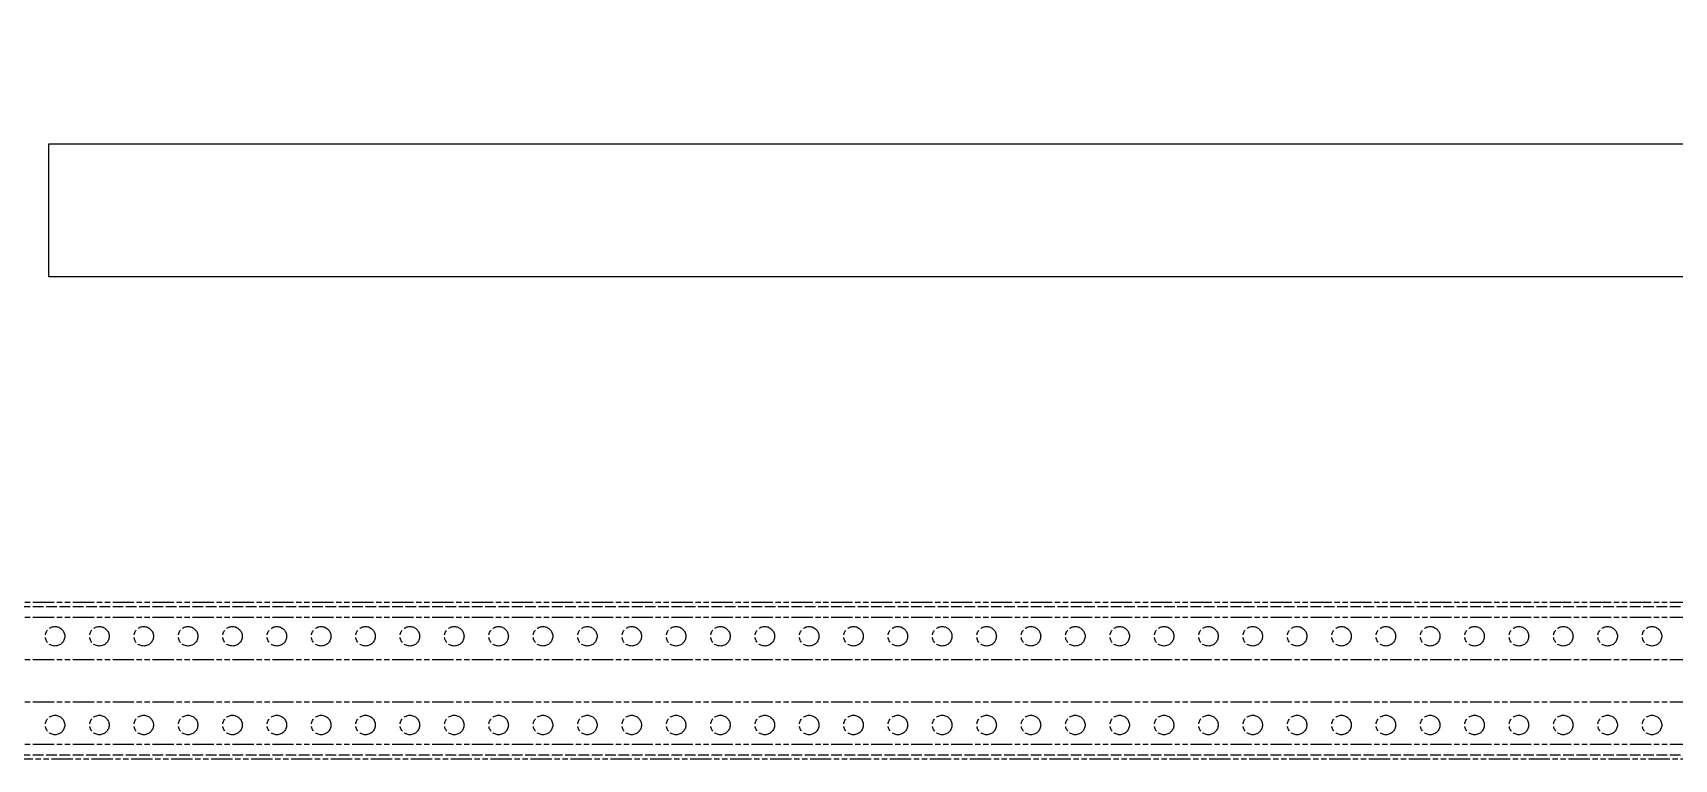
# Model space of a CAD drawing. Header units: millimetres. Extents: x -677815 to 476396, y -125373 to 39000.
# Drawn here: x 436567 to 437492, y -42094 to -41685 of the extents above; entities that cross this region are included whole.
import ezdxf

# ---------------------------------------------------------------- set-up
doc = ezdxf.new("R2010")
doc.units = ezdxf.units.MM
doc.linetypes.add('Xref Rapid Pick$0$AM_ISO02W050', pattern=[7.5, 6, -1.5])
doc.linetypes.add('Xref Rapid Pick$0$AM_ISO09W050', pattern=[22.5, 12, -1.5, 3, -1.5, 3, -1.5])
for name, color, linetype, lineweight in [('AM_BOR', 4, 'Continuous', 25), ('Xref Rapid Pick$0$Hidden', 9, 'Xref Rapid Pick$0$AM_ISO02W050', 25), ('Xref Rapid Pick$0$Phantom', 8, 'Xref Rapid Pick$0$AM_ISO09W050', 25)]:
    doc.layers.add(name, color=color, linetype=linetype, lineweight=lineweight)
doc.layers.add('Xref Rapid Pick$0$Fencing', color=72, linetype='Continuous')

# ---------------------------------------------------------------- blocks, each defined once
blk = doc.blocks.new('*U806')
for p, q in [((-35.85, 7654), (-35.85, 4)), ((-11.9, 7654), (-11.9, 4)), ((11.89, 7654), (11.89, 4)), ((35.85, 7654), (35.85, 4))]:
    blk.add_line(p, q)
blk.add_lwpolyline([(-44.25, 7654), (44.25, 7654), (44.25, 4), (-44.25, 4)], close=True)
for centre in [(-25, 5616.5), (25, 5616.5), (-25, 5591.5), (25, 5591.5), (-25, 5566.5), (25, 5566.5), (-25, 5541.5), (25, 5541.5), (-25, 5516.5), (25, 5516.5), (-25, 5491.5), (25, 5491.5), (-25, 5466.5), (25, 5466.5), (-25, 5441.5), (25, 5441.5), (-25, 5416.5), (25, 5416.5), (-25, 5391.5), (25, 5391.5), (-25, 5366.5), (25, 5366.5), (-25, 5341.5), (25, 5341.5), (-25, 5316.5), (25, 5316.5), (-25, 5291.5), (25, 5291.5), (-25, 5266.5), (25, 5266.5), (-25, 5241.5), (25, 5241.5), (-25, 5216.5), (25, 5216.5), (-25, 5191.5), (25, 5191.5), (-25, 5166.5), (25, 5166.5), (-25, 5141.5), (25, 5141.5), (-25, 5116.5), (25, 5116.5), (-25, 5091.5), (25, 5091.5), (-25, 5066.5), (25, 5066.5), (-25, 5041.5), (25, 5041.5), (-25, 5016.5), (25, 5016.5), (-25, 4991.5), (25, 4991.5), (-25, 4966.5), (25, 4966.5), (-25, 4941.5), (25, 4941.5), (-25, 4916.5), (25, 4916.5), (-25, 4891.5), (25, 4891.5), (-25, 4866.5), (25, 4866.5), (-25, 4841.5), (25, 4841.5), (-25, 4816.5), (25, 4816.5), (-25, 4791.5), (25, 4791.5), (-25, 4766.5), (25, 4766.5), (-25, 4741.5), (25, 4741.5), (-25, 4716.5), (25, 4716.5)]:
    blk.add_circle(centre, 5.5)
at = {"layer": 'Xref Rapid Pick$0$Hidden'}
for p, q in [((-41.85, 7654), (-41.85, 4)), ((41.85, 7654), (41.85, 4))]:
    blk.add_line(p, q, dxfattribs=at)
blk = doc.blocks.new('Xref Rapid Pick$0$Post 2400 High')
at = {"layer": 'Xref Rapid Pick$0$Fencing'}
for p, q in [((-37.5, 2200), (37.5, 2200)), ((-37.5, 10), (-37.5, 2200)), ((37.5, 2200), (37.5, 10))]:
    blk.add_line(p, q, dxfattribs=at)
blk.add_lwpolyline([(100, 10), (100, 0), (-100, 0), (-100, 10), (-37.5, 10), (37.5, 10)], close=True, dxfattribs=at)
blk = doc.blocks.new('Xref Rapid Pick')
at = {"layer": 'Xref Rapid Pick$0$Fencing', "rotation": 90}
blk.add_blockref('Xref Rapid Pick$0$Post 2400 High', (438775.83, -41785), dxfattribs=at)
at = {"layer": 'Xref Rapid Pick$0$Phantom', "rotation": 90}
blk.add_blockref('*U806', (442195.83, -42050), dxfattribs=at)

msp = doc.modelspace()

# ---------------------------------------------------------------- block references
at = {"layer": 'AM_BOR'}
msp.add_blockref('Xref Rapid Pick', (0, 0), dxfattribs=at)

doc.saveas('drawing.dxf')
